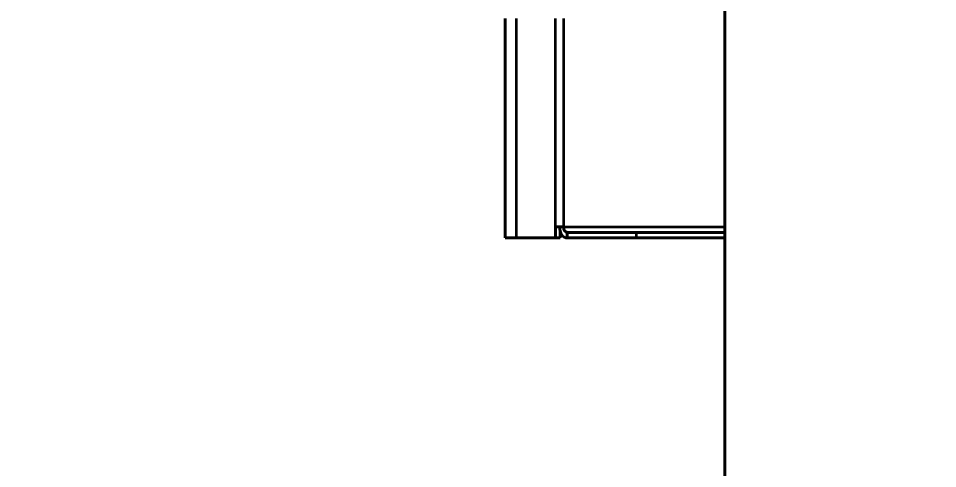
# Model space of a CAD drawing. Header units: millimetres. Extents: x 0 to 11890, y 0 to 8410.
# Drawn here: x 2865.1 to 3032.6, y 6007.6 to 6089.6 of the extents above; entities that cross this region are included whole.
import ezdxf

# ---------------------------------------------------------------- set-up
doc = ezdxf.new("R2010")
doc.units = ezdxf.units.MM
doc.header["$LTSCALE"] = 10
for name, color, linetype, lineweight in [('가시적인 것(ISO)', 3, 'Continuous', 40), ('가시적인 좁은 것(ISO)', 3, 'Continuous', 35), ('치수(ISO)', 2, 'Continuous', 25)]:
    doc.layers.add(name, color=color, linetype=linetype, lineweight=lineweight)
doc.styles.add('치수 텍스트_PSTEK_POSCO', font='isocp.shx')
doc.dimstyles.new('치수_PSTEK_POSCO', dxfattribs={"dimscale": 10, "dimtxt": 3, "dimasz": 2, "dimexe": 2, "dimexo": 2.5, "dimgap": 1, "dimtad": 1, "dimrnd": 1e-08, "dimdsep": 46, "dimtxsty": '치수 텍스트_PSTEK_POSCO', "dimcen": 0.09, "dimdle": 10, "dimclrd": 7, "dimclre": 7, "dimclrt": 2, "dimadec": 1, "dimazin": 2, "dimtfac": 1, "dimtmove": 0, "dimatfit": 3, "dimfxl": 0, "dimtolj": 1, "dimlwd": -1, "dimlwe": -1, "dimarcsym": 0})

# ---------------------------------------------------------------- blocks, each defined once
blk = doc.blocks.new('*D36')
at = {"layer": 'Defpoints', "color": 0}
for p in [(2184.83, 6147.6), (4568.33, 5027.6), (4568.33, 4750.47)]:
    blk.add_point(p, dxfattribs=at)
at = {"layer": '치수(ISO)', "color": 7}
for p, q in [((2184.83, 6097.6), (2184.83, 4710.47)), ((4568.33, 4977.6), (4568.33, 4710.47)), ((2224.83, 4750.47), (4528.33, 4750.47))]:
    blk.add_line(p, q, dxfattribs=at)
for points in [[(2224.83, 4757.14), (2224.83, 4743.8), (2184.83, 4750.47)], [(4528.33, 4757.14), (4528.33, 4743.8), (4568.33, 4750.47)]]:
    blk.add_solid(points, dxfattribs=at)
at = {"layer": '치수(ISO)', "color": 2, "insert": (3269.57, 4800.48), "char_height": 60, "attachment_point": 4, "style": '치수 텍스트_PSTEK_POSCO'}
blk.add_mtext('\\A1;2383.5', dxfattribs=at)
blk = doc.blocks.new('*D38')
at = {"layer": 'Defpoints', "color": 0}
for p in [(1765.95, 6579.6), (2998.83, 6579.6), (2543.83, 5809.6)]:
    blk.add_point(p, dxfattribs=at)
at = {"layer": '치수(ISO)', "color": 7}
for p, q in [((2948.83, 6579.6), (1725.95, 6579.6)), ((1765.95, 5849.6), (1765.95, 6539.6))]:
    blk.add_line(p, q, dxfattribs=at)
for points in [[(1759.28, 6539.6), (1772.61, 6539.6), (1765.95, 6579.6)], [(1759.28, 5849.6), (1772.61, 5849.6), (1765.95, 5809.6)]]:
    blk.add_solid(points, dxfattribs=at)
at = {"layer": '치수(ISO)', "color": 2, "insert": (1715.95, 6140.57), "char_height": 60, "attachment_point": 4, "rotation": 90, "style": '치수 텍스트_PSTEK_POSCO'}
blk.add_mtext('\\A1;770', dxfattribs=at)
blk = doc.blocks.new('*D39')
at = {"layer": 'Defpoints', "color": 0}
for p in [(2406.83, 7439.6), (1606.83, 5027.6), (4228.33, 5027.6)]:
    blk.add_point(p, dxfattribs=at)
at = {"layer": '치수(ISO)', "color": 7}
for p, q in [((2356.83, 7439.6), (1566.83, 7439.6)), ((1606.83, 7399.6), (1606.83, 5067.6)), ((4178.33, 5027.6), (1566.83, 5027.6))]:
    blk.add_line(p, q, dxfattribs=at)
for points in [[(1600.16, 7399.6), (1613.49, 7399.6), (1606.83, 7439.6)], [(1600.16, 5067.6), (1613.49, 5067.6), (1606.83, 5027.6)]]:
    blk.add_solid(points, dxfattribs=at)
at = {"layer": '치수(ISO)', "color": 2, "insert": (1556.82, 6159.03), "char_height": 60, "attachment_point": 4, "rotation": 90, "style": '치수 텍스트_PSTEK_POSCO'}
blk.add_mtext('\\A1;2412', dxfattribs=at)
blk = doc.blocks.new('*D40')
at = {"layer": 'Defpoints', "color": 0}
for p in [(1930.09, 6189.6), (2082.05, 6189.6), (3210.83, 4301.59)]:
    blk.add_point(p, dxfattribs=at)
at = {"layer": '치수(ISO)', "color": 7}
for p, q in [((2032.05, 6189.6), (1890.09, 6189.6)), ((1930.09, 4341.59), (1930.09, 6149.6)), ((3160.83, 4301.59), (1890.09, 4301.59))]:
    blk.add_line(p, q, dxfattribs=at)
for points in [[(1923.42, 6149.6), (1936.76, 6149.6), (1930.09, 6189.6)], [(1923.42, 4341.59), (1936.76, 4341.59), (1930.09, 4301.59)]]:
    blk.add_solid(points, dxfattribs=at)
at = {"layer": '치수(ISO)', "color": 2, "insert": (1880.09, 5131.59), "char_height": 60, "attachment_point": 4, "rotation": 90, "style": '치수 텍스트_PSTEK_POSCO'}
blk.add_mtext('\\A1;1888.01', dxfattribs=at)

msp = doc.modelspace()

# ---------------------------------------------------------------- linework, layer by layer
at = {"layer": '가시적인 것(ISO)'}
for p, q in [((2993.826, 6141.597), (2993.826, 5943.059)), ((2953.826, 6049.597), (2953.826, 6089.597)), ((2962.998, 6049.597), (2962.998, 6051.597)), ((2964.412, 6051.597), (2962.998, 6051.597)), ((2963.826, 6050.787), (2963.826, 6049.597)), ((2965.119, 6050.597), (2977.704, 6050.597)), ((2965.119, 6050.597), (2965.119, 6049.597)), ((2977.704, 6050.597), (2993.826, 6050.597)), ((2953.826, 6049.597), (2955.826, 6049.597)), ((2962.998, 6049.597), (2955.826, 6049.597)), ((2963.826, 6049.597), (2962.998, 6049.597)), ((2977.704, 6049.597), (2965.119, 6049.597)), ((2977.704, 6049.597), (2993.826, 6049.597))]:
    msp.add_line(p, q, dxfattribs=at)
for major_axis in [(0, -2), (0, -1)]:
    msp.add_ellipse((2965.119, 6051.597), major_axis=major_axis, ratio=0.7071068, start_param=4.712389, end_param=6.2831853, dxfattribs=at)
at = {"layer": '가시적인 좁은 것(ISO)'}
for p, q in [((2955.826, 6089.597), (2955.826, 6049.597)), ((2962.998, 6051.597), (2962.998, 6089.597)), ((2964.412, 6089.597), (2964.412, 6051.597)), ((2964.412, 6051.597), (2993.826, 6051.597)), ((2977.704, 6049.597), (2977.704, 6050.597))]:
    msp.add_line(p, q, dxfattribs=at)

# ---------------------------------------------------------------- dimensions: what is measured, and where the dimension line sits
at = {"layer": '치수(ISO)', "color": 7}
for base, p1, p2, angle, override, picture, middle in [((1606.826, 5027.597), (2406.826, 7439.597), (4228.326, 5027.597), 90, {"dimscale": 20, "dimtofl": 0, "dimatfit": 1}, '*D39', (1606.826, 6233.597)), ((1765.948, 6579.597), (2543.826, 5809.597), (2998.826, 6579.597), 90, {"dimscale": 20, "dimse1": 1, "dimtofl": 0, "dimatfit": 1}, '*D38', (1765.948, 6194.597)), ((1930.089, 6189.597), (3210.826, 4301.59), (2082.046, 6189.597), 270, {"dimscale": 20, "dimtofl": 0, "dimatfit": 1}, '*D40', (1930.089, 5245.594)), ((4568.326, 4750.469), (2184.826, 6147.597), (4568.326, 5027.597), 180, {"dimscale": 20, "dimse1": 0, "dimtofl": 0, "dimatfit": 1}, '*D36', (3376.576, 4750.469))]:
    dim = msp.add_linear_dim(base=base, p1=p1, p2=p2, angle=angle, dimstyle='치수_PSTEK_POSCO', override=override, dxfattribs=at)
    dim.commit()
    dim.dimension.update_dxf_attribs({"geometry": picture, "text_midpoint": middle, "dimtype": 160})

doc.saveas('drawing.dxf')
